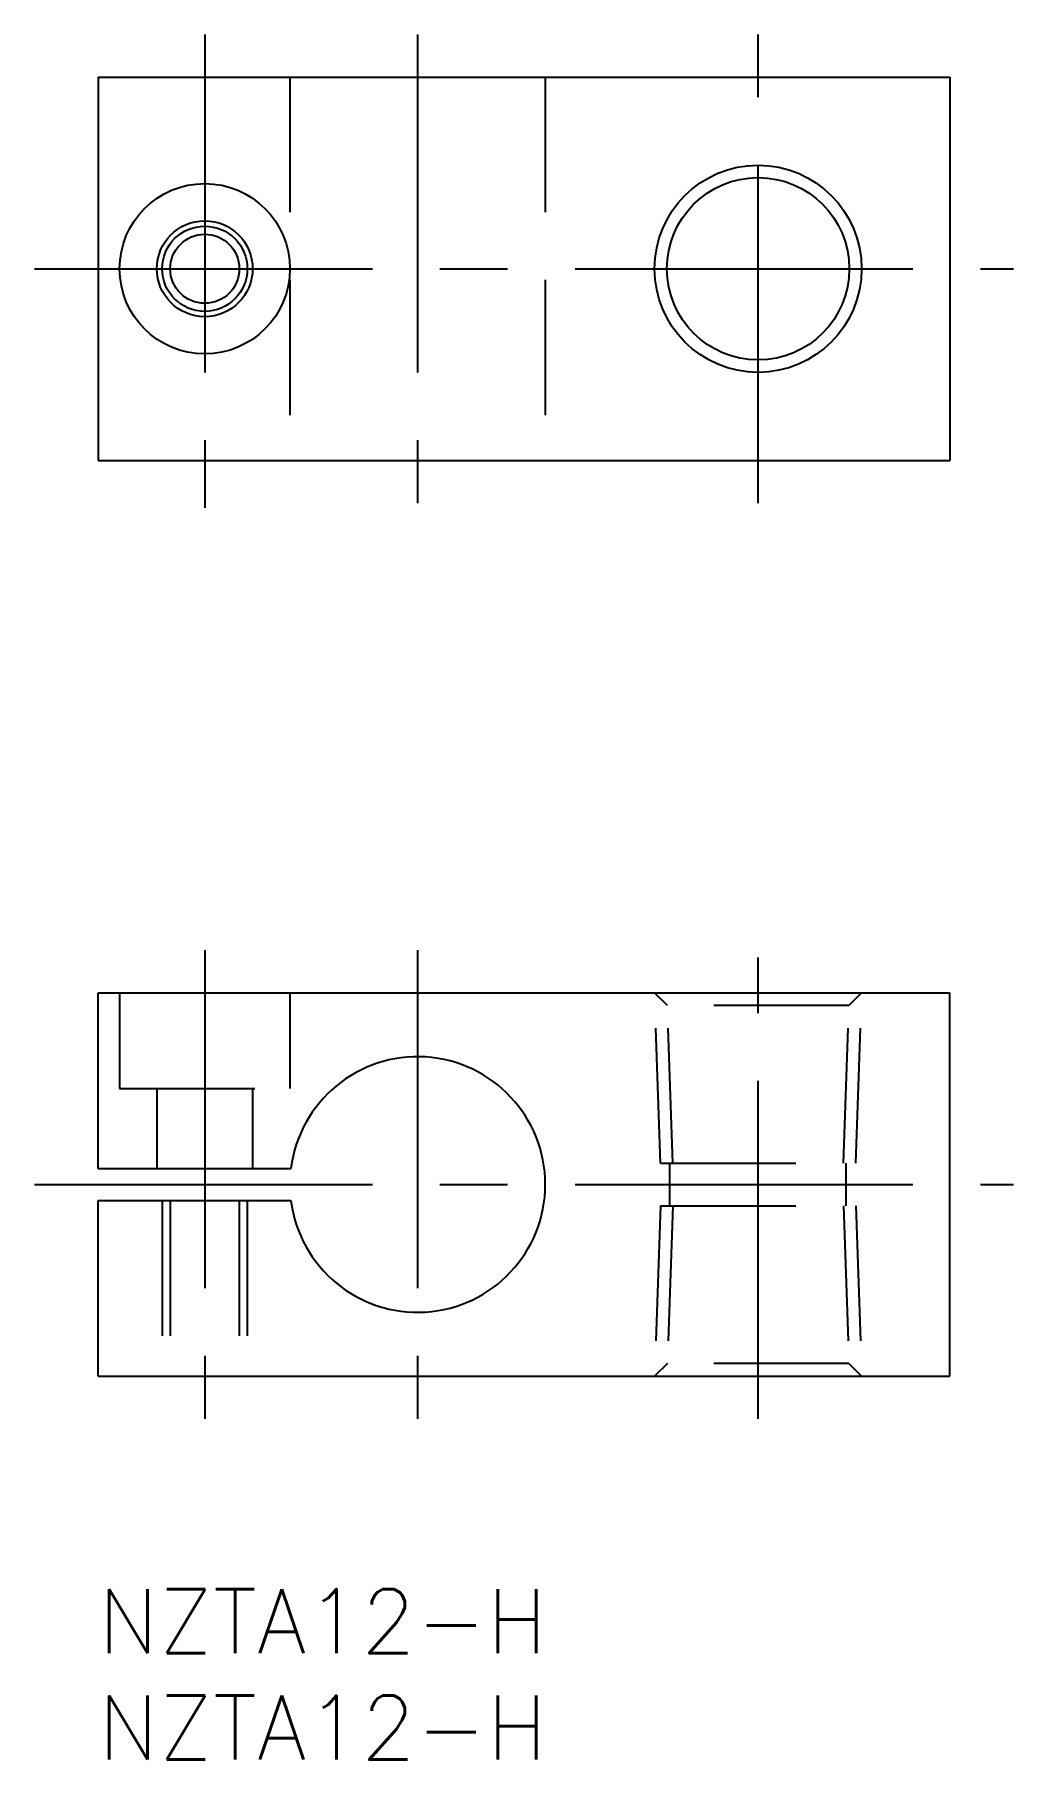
# Model space of a CAD drawing. Extents: x -3 to 43, y -8 to 73.
import ezdxf

# ---------------------------------------------------------------- set-up
doc = ezdxf.new("R2010")
doc.units = 0
doc.header["$LTSCALE"] = 0.5
doc.linetypes.add('CENTER', pattern=[50.8, 31.75, -6.35, 6.35, -6.35])
doc.linetypes.add('DASHED', pattern=[19.05, 12.7, -6.35])
for name, color, linetype in [('MSM_CENTER', 1, 'CENTER'), ('MSM_CONTINUOUS', 7, 'CONTINUOUS'), ('MSM_DASHED', 4, 'DASHED'), ('MSM_NARROW', 5, 'CONTINUOUS'), ('MSM_PART_NUMBER', 7, 'CONTINUOUS')]:
    doc.layers.add(name, color=color, linetype=linetype)
doc.styles.get("Standard").update_dxf_attribs({"font": 'txt.shx', "height": 1, "bigfont": 'bigfont.shx'})

# ---------------------------------------------------------------- blocks, each defined once
blk = doc.blocks.new('*U28')
at = {"layer": 'MSM_PART_NUMBER'}
blk.add_text('NZTA12-H', height=3, dxfattribs=at).set_placement((0, -3))
blk = doc.blocks.new('*U29')
at = {"layer": 'MSM_PART_NUMBER'}
blk.add_text('NZTA12-H', height=3, dxfattribs=at).set_placement((0, -8))

msp = doc.modelspace()

# ---------------------------------------------------------------- linework, layer by layer
at = {"layer": 'MSM_CENTER'}
for p, q in [((5, 73), (5, 50)), ((15, 73), (15, 51)), ((31, 51), (31, 73)), ((-3, 62), (43, 62)), ((5, 30), (5, 8)), ((15, 30), (15, 8)), ((31, 8), (31, 29.654)), ((-3, 19), (43, 19))]:
    msp.add_line(p, q, dxfattribs=at)
at = {"layer": 'MSM_CONTINUOUS'}
for p, q in [((0, 71), (40, 71)), ((0, 71), (0, 53)), ((40, 71), (40, 53)), ((0, 53), (40, 53)), ((0, 28), (40, 28)), ((0, 19.75), (0, 28)), ((40, 10), (40, 28)), ((0, 19.75), (9.047, 19.75)), ((0, 18.25), (9.047, 18.25)), ((0, 10), (0, 18.25)), ((0, 10), (40, 10))]:
    msp.add_line(p, q, dxfattribs=at)
for centre, radius in [((5, 62), 4), ((31, 62), 4.283), ((5, 62), 2.25), ((5, 62), 1.621)]:
    msp.add_circle(centre, radius, dxfattribs=at)
msp.add_arc((15, 19), 6, 187.18076, 172.81924, dxfattribs=at)
at = {"layer": 'MSM_DASHED'}
for p, q in [((9, 71), (9, 53)), ((21, 71), (21, 53)), ((1, 28), (1, 23.5)), ((9, 28), (9, 23.5)), ((26.415, 20), (26.136, 28)), ((26.738, 27.398), (26.136, 28)), ((35.262, 27.398), (35.864, 28)), ((35.585, 20), (35.864, 28)), ((26.996, 20), (26.738, 27.398)), ((35.262, 27.398), (26.738, 27.398)), ((35.004, 20), (35.262, 27.398)), ((1, 23.5), (9, 23.5)), ((2.75, 23.5), (2.75, 19.75)), ((7.25, 23.5), (7.25, 19.75)), ((26.415, 20), (35.585, 20)), ((26.859, 18), (26.859, 20)), ((35.141, 18), (35.141, 20)), ((3, 18.25), (3, 10)), ((3.379, 18.25), (3.379, 10)), ((6.621, 18.25), (6.621, 10)), ((7, 18.25), (7, 10)), ((26.415, 18), (26.136, 10)), ((26.415, 18), (35.585, 18)), ((26.996, 18), (26.738, 10.602)), ((35.004, 18), (35.262, 10.602)), ((35.585, 18), (35.864, 10)), ((26.738, 10.602), (26.136, 10)), ((35.262, 10.602), (26.738, 10.602)), ((35.262, 10.602), (35.864, 10))]:
    msp.add_line(p, q, dxfattribs=at)
at = {"layer": 'MSM_NARROW'}
for centre, radius in [((31, 62), 4.864), ((5, 62), 2)]:
    msp.add_circle(centre, radius, dxfattribs=at)

# ---------------------------------------------------------------- block references
at = {"layer": 'MSM_CONTINUOUS'}
for name in ['*U28', '*U29']:
    msp.add_blockref(name, (0, 0), dxfattribs=at)

doc.saveas('drawing.dxf')
